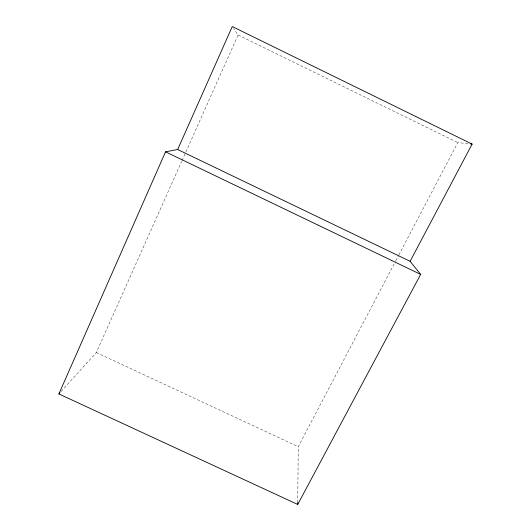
<?xml version="1.0" encoding="UTF-8"?>
<svg xmlns="http://www.w3.org/2000/svg" width="531" height="531" viewBox="0 0 531 531"><rect width="100%" height="100%" fill="white"/><g stroke="black" fill="none" stroke-linecap="round" stroke-linejoin="round"><path stroke-width="0.4" stroke-dasharray="2.65 1.99" d="M297.738 502.797L298.249 446.69L395.369 261.584M61.085 391.513L96.31 352.544L181.721 161.258M182.06 160.501L238.1 34.993L233.6 28.495M395.754 260.847L398.449 255.703M398.834 254.973L457.802 142.58L468.933 143.762M96.31 352.544L298.249 446.69M238.1 34.993L457.802 142.58"/><path stroke-width="0.8" d="M297.725 504.45L420.658 274.401L410.111 261.305L177.679 149.523L165.539 151.839L58.881 393.942L297.725 504.45L297.738 502.797M177.679 149.523L232.253 26.55L472.119 144.1L410.111 261.305M58.881 393.942L59.983 392.728M470.526 143.928L472.119 144.1M165.539 151.839L420.658 274.401"/></g></svg>
